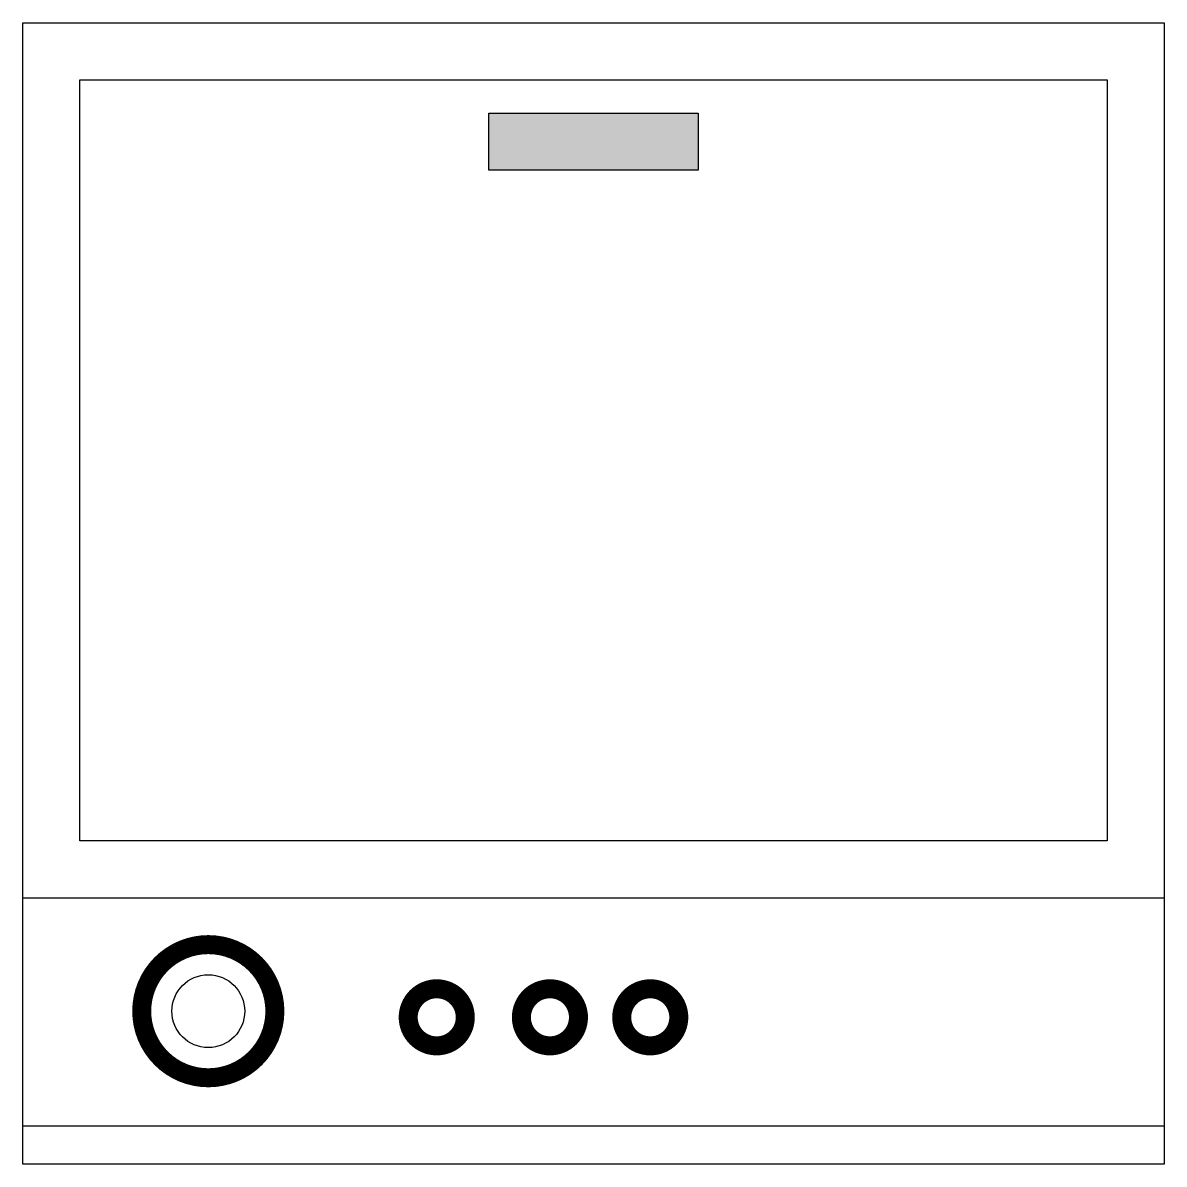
# Model space of a CAD drawing. Extents: x 10.375 to 10.975, y 14.219 to 14.819.
import ezdxf

# ---------------------------------------------------------------- set-up
doc = ezdxf.new("R2010")
doc.units = 0
doc.header["$LTSCALE"] = 0.5
doc.header["$MEASUREMENT"] = 0
doc.layers.get('0').update_dxf_attribs({"linetype": 'CONTINUOUS'})

msp = doc.modelspace()

# ---------------------------------------------------------------- linework, layer by layer
for p, q in [((10.37476, 14.8194), (10.97476, 14.8194)), ((10.37476, 14.2194), (10.37476, 14.8194)), ((10.97476, 14.8194), (10.97476, 14.2194)), ((10.37476, 14.3594), (10.97476, 14.3594)), ((10.97476, 14.2394), (10.37476, 14.2394)), ((10.97476, 14.2194), (10.37476, 14.2194))]:
    msp.add_line(p, q)
at = {"color": 3}
msp.add_lwpolyline([(10.40476, 14.3894), (10.40476, 14.7894), (10.94476, 14.7894), (10.94476, 14.3894)], close=True, dxfattribs=at)
msp.add_lwpolyline([(10.61976, 14.74189), (10.61976, 14.77189), (10.72976, 14.77189), (10.72976, 14.74189)], close=True)
at = {"color": 3, "const_width": 0.01}
for points in [[(10.43726, 14.29982, 1), (10.50726, 14.29982, 1)], [(10.57735, 14.2966, 1), (10.60735, 14.2966, 1)], [(10.63686, 14.2966, 1), (10.66686, 14.2966, 1)], [(10.6896, 14.2966, 1), (10.7196, 14.2966, 1)]]:
    msp.add_lwpolyline(points, format="xyb", close=True, dxfattribs=at)
msp.add_circle((10.47226, 14.29982), 0.01915)
msp.add_solid([(10.61976, 14.77189), (10.61976, 14.74189), (10.72976, 14.77189), (10.72976, 14.74189)])

doc.saveas('drawing.dxf')
